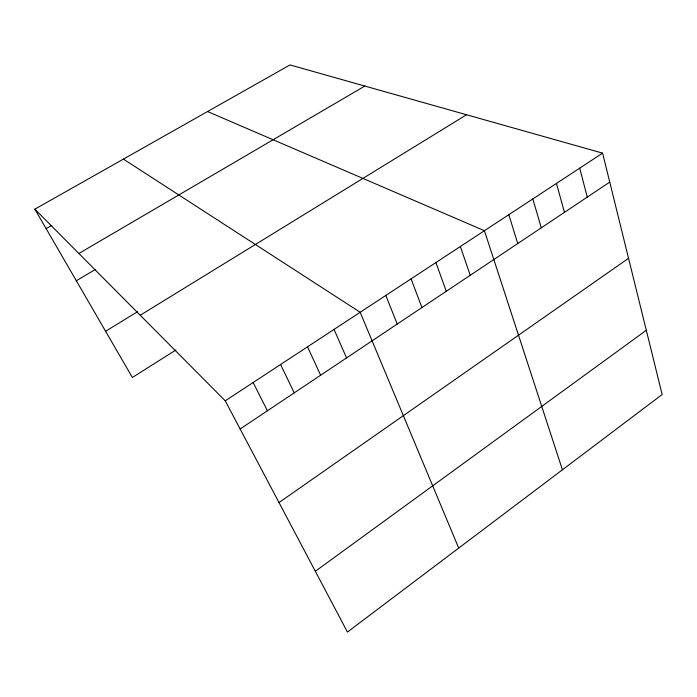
<?xml version="1.0" encoding="UTF-8"?>
<svg xmlns="http://www.w3.org/2000/svg" width="697" height="697" viewBox="0 0 697 697"><rect width="100%" height="100%" fill="white"/><g stroke="black" fill="none" stroke-linecap="round" stroke-linejoin="round"><path stroke-width="1.05" d="M315.332 571.296L646.302 330.282M279.009 502.554L628.546 258.308M240.134 428.995L609.753 182.1M225.253 400.827L602.6 153.14L662.15 394.528L347.446 632.066L225.253 400.827L34.85 209.17L289.996 64.934L602.6 153.14M175.923 349.981L132.369 377.478L34.85 209.17M105.604 331.275L137.492 311.733M140.236 315.244L466.546 114.744M76.33 280.76L95.245 269.539M78.866 253.481L364.836 86.053M46.124 228.625L51.752 225.401M207.558 111.537L484.424 230.707L562.418 469.804M123.404 159.108L360.157 312.273L458.713 548.086M253.15 382.514L267.413 410.777M280.577 364.514L294.23 392.864M307.543 346.81L320.611 375.239M334.063 329.402L346.566 357.901M385.816 295.432L397.22 324.061M411.064 278.861L421.946 307.551M435.913 262.551L446.28 291.294M460.36 246.503L470.24 275.289M508.819 214.693L517.749 243.558M532.83 198.933L541.29 227.832M556.459 183.424L564.465 212.35M579.712 168.16L587.283 197.112"/></g></svg>
